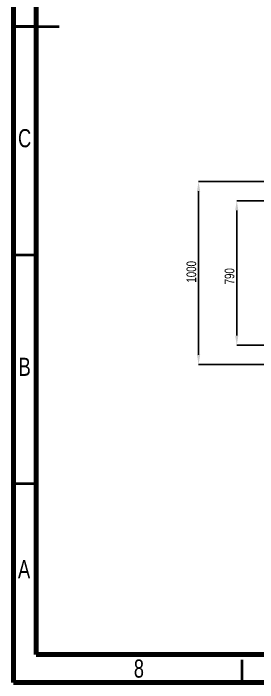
# Model space of a CAD drawing. Header units: millimetres. Extents: x 15 to 1266, y -324 to 294.
# Drawn here: x 442.7 to 496.1, y 2.6 to 148.9 of the extents above; entities that cross this region are included whole.
import ezdxf

# ---------------------------------------------------------------- set-up
doc = ezdxf.new("R2010")
doc.units = ezdxf.units.MM
doc.header["$PDSIZE"] = -1
doc.layers.add('FORMAT', color=7, linetype='Continuous')
doc.styles.add('SLDTEXTSTYLE0', font='TXT', dxfattribs={"width": 0.75})
doc.dimstyles.new('SLDDIMSTYLE2', dxfattribs={"dimtxt": 2.116667, "dimasz": 2.116667, "dimexe": 0, "dimexo": 0.625, "dimgap": 0.529167, "dimtad": 1, "dimdec": 0, "dimlfac": 25, "dimrnd": 1e-09, "dimzin": 12, "dimtxsty": 'SLDTEXTSTYLE0', "dimsah": 1, "dimcen": 2.5, "dimazin": 3, "dimtfac": 1, "dimtdec": 0, "dimtmove": 0, "dimatfit": 3, "dimfrac": 2, "dimtzin": 12})

# ---------------------------------------------------------------- blocks, each defined once
blk = doc.blocks.new('*D587')
at = {"layer": 'Defpoints', "color": 0}
for p in [(551.46, 112.15), (483.21, 72.15), (551.46, 72.15)]:
    blk.add_point(p, dxfattribs=at)
at = {"layer": 'FORMAT', "color": 0, "lineweight": -2}
for p, q in [((551.4, 112.15), (483.21, 112.15)), ((483.21, 110.04), (483.21, 74.27)), ((551.4, 72.15), (483.21, 72.15))]:
    blk.add_line(p, q, dxfattribs=at)
at = {"layer": 'FORMAT', "color": 0}
for points in [[(482.86, 110.04), (483.57, 110.04), (483.21, 112.15)], [(482.86, 74.27), (483.57, 74.27), (483.21, 72.15)]]:
    blk.add_solid(points, dxfattribs=at)
at = {"layer": 'FORMAT', "color": 0, "insert": (480.57, 92.41), "char_height": 2.117, "attachment_point": 2, "rotation": 90, "style": 'SLDTEXTSTYLE0'}
blk.add_mtext('\\A1;1000', dxfattribs=at)
blk = doc.blocks.new('*D589')
at = {"layer": 'Defpoints', "color": 0}
for p in [(497.67, 107.95), (491.57, 76.35), (497.67, 76.35)]:
    blk.add_point(p, dxfattribs=at)
at = {"layer": 'FORMAT', "color": 0, "lineweight": -2}
for p, q in [((497.6, 107.95), (491.57, 107.95)), ((491.57, 105.84), (491.57, 78.47)), ((497.6, 76.35), (491.57, 76.35))]:
    blk.add_line(p, q, dxfattribs=at)
at = {"layer": 'FORMAT', "color": 0}
for points in [[(491.21, 105.84), (491.92, 105.84), (491.57, 107.95)], [(491.21, 78.47), (491.92, 78.47), (491.57, 76.35)]]:
    blk.add_solid(points, dxfattribs=at)
at = {"layer": 'FORMAT', "color": 0, "insert": (488.92, 91.44), "char_height": 2.117, "attachment_point": 2, "rotation": 90, "style": 'SLDTEXTSTYLE0'}
blk.add_mtext('\\A1;790', dxfattribs=at)

msp = doc.modelspace()

# ---------------------------------------------------------------- linework, layer by layer
at = {"color": 7, "linetype": 'Continuous', "lineweight": 70}
for p, q in [((442.70143, 2.56536), (442.70143, 289.56536)), ((447.70143, 8.69889), (447.70143, 285.69889)), ((837.1039, 8.69889), (447.70143, 8.69889)), ((842.70143, 2.56536), (442.70143, 2.56536))]:
    msp.add_line(p, q, dxfattribs=at)
at = {"color": 7, "linetype": 'Continuous', "lineweight": 35}
for p, q in [((442.70043, 146.06536), (452.70243, 146.06536)), ((447.70143, 146.06536), (442.70143, 146.06536)), ((447.70143, 96.06536), (442.70143, 96.06536)), ((447.70143, 46.06536), (442.70143, 46.06536)), ((492.70143, 7.56536), (492.70143, 2.56536))]:
    msp.add_line(p, q, dxfattribs=at)

# ---------------------------------------------------------------- texts
at = {"color": 7, "linetype": 'Continuous', "lineweight": 0, "char_height": 3.96875, "attachment_point": 2, "style": 'SLDTEXTSTYLE0'}
for s, insert in [('C', (445.16009, 123.62552)), ('B', (445.17203, 73.62552)), ('A', (445.04112, 29.37552)), ('8', (470.16147, 7.62552))]:
    msp.add_mtext(s, dxfattribs=dict(at, insert=insert))

# ---------------------------------------------------------------- dimensions: what is measured, and where the dimension line sits
at = {"layer": 'FORMAT'}
for base, p1, p2, picture, middle in [((483.21366, 72.15423), (551.46065, 112.15423), (551.46065, 72.15423), '*D587', (483.21366, 92.40969)), ((491.5669, 76.35423), (497.66516, 107.95423), (497.66516, 76.35423), '*D589', (491.5669, 91.4352))]:
    dim = msp.add_linear_dim(base=base, p1=p1, p2=p2, angle=90, dimstyle='SLDDIMSTYLE2', dxfattribs=at)
    dim.commit()
    dim.dimension.update_dxf_attribs({"geometry": picture, "text_midpoint": middle, "dimtype": 160})

doc.saveas('drawing.dxf')
